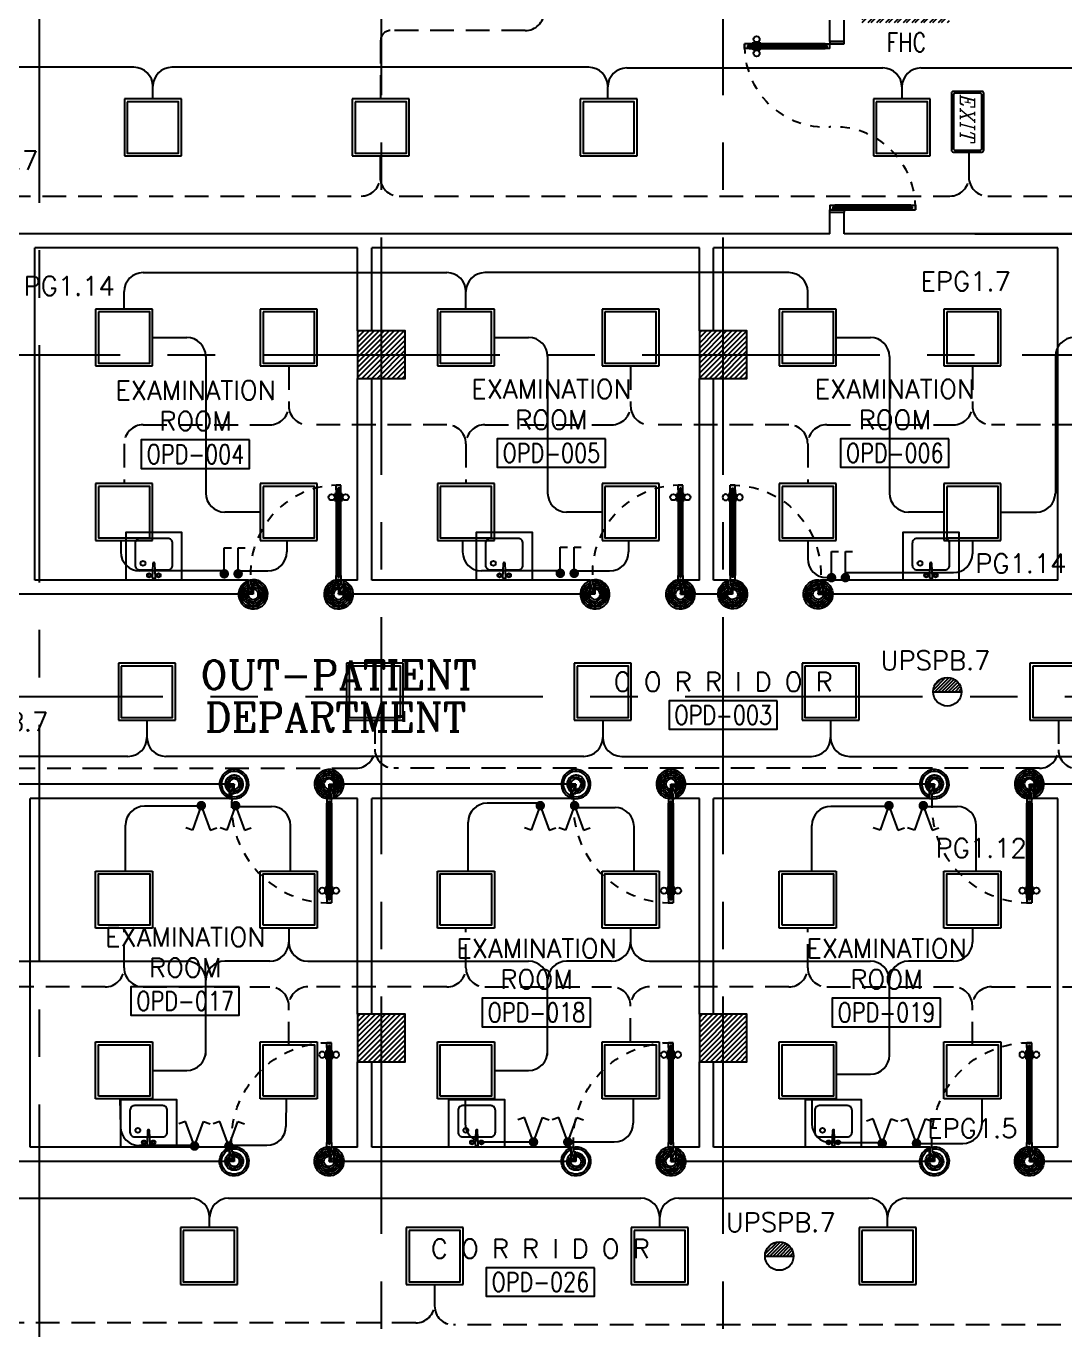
# Model space of a CAD drawing. Extents: x -10 to 91, y -4 to 87.
# Drawn here: x 24.2 to 35.14, y 18.61 to 32.35 of the extents above; entities that cross this region are included whole.
import ezdxf
from ezdxf.enums import TextEntityAlignment as Align

# ---------------------------------------------------------------- set-up
doc = ezdxf.new("R2010")
doc.units = 0
doc.header["$MEASUREMENT"] = 0
doc.linetypes.add('CENTERX2', pattern=[4, 2.5, -0.5, 0.5, -0.5])
doc.linetypes.add('HIDDEN', pattern=[0.375, 0.25, -0.125])
doc.layers.get('0').update_dxf_attribs({"linetype": 'CONTINUOUS'})
for name, color, linetype in [('AXES', 11, 'CENTERX2'), ('COL', 11, 'CONTINUOUS'), ('DIM', 11, 'CONTINUOUS'), ('DOOR', 11, 'CONTINUOUS'), ('E-CLINE', 2, 'CONTINUOUS'), ('E-HLINE', 2, 'HIDDEN'), ('E-LITE', 4, 'CONTINUOUS'), ('E-SWITCH', 4, 'CONTINUOUS'), ('E-TRXT', 4, 'CONTINUOUS'), ('EL-LITE', 4, 'CONTINUOUS'), ('FHC', 11, 'CONTINUOUS'), ('HAT', 11, 'CONTINUOUS'), ('ME-FIX', 11, 'CONTINUOUS'), ('RM-BOX', 11, 'CONTINUOUS'), ('RM-NAME', 11, 'CONTINUOUS'), ('RM-NO', 11, 'CONTINUOUS'), ('WALL', 11, 'CONTINUOUS')]:
    doc.layers.add(name, color=color, linetype=linetype)
doc.styles.add('ITALICC', font='italicc')
doc.styles.add('ROMANC', font='romanc', dxfattribs={"height": 0.1})
doc.styles.add('ROMANS', font='ROMANS.shx', dxfattribs={"width": 0.6})

# ---------------------------------------------------------------- blocks, each defined once
blk = doc.blocks.new('RM1')
at = {"layer": 'RM-BOX'}
blk.add_lwpolyline([(570, -200), (-570, -200), (-570, -500), (570, -500)], close=True, dxfattribs=at)
at = {"layer": 'RM-NAME', "style": 'ROMANS'}
for tag, p in [('ROOMNAME1', (0, 324)), ('ROOMNAME2', (0, 0))]:
    blk.add_attdef(tag, text='', height=200, dxfattribs=at).set_placement(p, align=Align.MIDDLE)
at = {"layer": 'RM-NO', "style": 'ROMANS', "width": 0.8}
blk.add_attdef('ROOMNO', text='', height=200, dxfattribs=at).set_placement((0, -350), align=Align.MIDDLE)
blk = doc.blocks.new('A$C74DC60CF')
at = {"layer": 'DOOR', "color": 0, "linetype": 'ByBlock'}
for p, q in [((81, 1200), (81, 1250)), ((131, 1250), (81, 1250)), ((81, 1250), (131, 1250)), ((131, 1200), (131, 1250)), ((65, 1155), (65, 1090)), ((74, 1155), (65, 1155)), ((74, 1078), (74, 1168)), ((81, 1168), (74, 1168)), ((74, 1155), (74, 1090)), ((81, 1200), (98, 1200)), ((98, 1200), (98, 1220)), ((98, 1220), (114, 1220)), ((114, 1200), (114, 1220)), ((114, 1200), (131, 1200)), ((131, 1168), (138, 1168)), ((138, 1078), (138, 1168)), ((138, 1155), (138, 1090)), ((138, 1155), (147, 1155)), ((147, 1155), (147, 1090)), ((74, 1090), (65, 1090)), ((81, 1078), (74, 1078)), ((131, 1078), (138, 1078)), ((138, 1090), (147, 1090)), ((56, 150), (56, 0)), ((56, 150), (81, 150)), ((98, 200), (81, 200)), ((81, 200), (81, 150)), ((131, 150), (81, 150)), ((81, 150), (81, 100)), ((98, 180), (98, 200)), ((114, 180), (98, 180)), ((131, 200), (114, 200)), ((114, 200), (114, 180)), ((131, 150), (131, 200)), ((1131, 150), (1131, 100)), ((1156, 150), (1131, 150)), ((1156, 150), (1156, 0)), ((1156, 0), (1156, 150)), ((106, 0), (56, 0)), ((81, 100), (106, 100)), ((106, 100), (106, 0)), ((1131, 100), (1106, 100)), ((1106, 100), (1106, 0)), ((1106, 0), (1156, 0))]:
    blk.add_line(p, q, dxfattribs=at)
at = {"layer": 'DOOR', "linetype": 'ByBlock'}
for p, q in [((81, 200), (81, 1200)), ((98, 200), (98, 1200)), ((114, 200), (114, 1200)), ((131, 1200), (131, 200))]:
    blk.add_line(p, q, dxfattribs=at)
at = {"layer": 'DOOR', "color": 9, "linetype": 'ByBlock'}
for p, q in [((106, 0), (56, 114)), ((106, 0), (56, 40)), ((106, 0), (93, 100)), ((1106, 0), (1156, 114)), ((1106, 0), (1119, 100)), ((1106, 0), (1156, 40))]:
    blk.add_line(p, q, dxfattribs=at)
at = {"layer": 'DOOR', "color": 0, "linetype": 'ByBlock'}
for centre in [(32, 1123), (179, 1123)]:
    blk.add_circle(centre, 32.4, dxfattribs=at)
at = {"layer": 'DOOR', "linetype": 'HIDDEN', "ltscale": 0.5}
blk.add_arc((106, 223), 1028, 355.9414, 91.3941, dxfattribs=at)
at = {"layer": 'DOOR', "color": 9, "linetype": 'ByBlock'}
for centre, radius, start, end in [((106, 0), 154, 103.7142, 108.8947), ((1106, 0), 154, 71.1053, 76.2858), ((106, 0), 134, 100.72, 111.8402), ((106, 0), 114, 102.6226, 115.9162), ((106, 0), 94.4, 90, 121.9818), ((106, 0), 74.4, 90, 132.2236), ((106, 0), 54.4, 90, 156.7926), ((106, 0), 34.4, 90, 180), ((106, 0), 14.4, 90, 180), ((1106, 0), 94.4, 58.0182, 90), ((1106, 0), 74.4, 47.7764, 90), ((1106, 0), 54.4, 23.2074, 90), ((1106, 0), 34.4, 0, 90), ((1106, 0), 14.4, 0, 90), ((1106, 0), 134, 68.1598, 79.28)]:
    blk.add_arc(centre, radius, start, end, dxfattribs=at)
blk = doc.blocks.new('*X86')
at = {"color": 0}
for p, q in [((38539, 17909), (38991, 18361)), ((38539, 17962), (38938, 18361)), ((38539, 18015), (38885, 18361)), ((38539, 18068), (38832, 18361)), ((38539, 18122), (38779, 18361)), ((38539, 18175), (38726, 18361)), ((38539, 18228), (38673, 18361)), ((38539, 18281), (38620, 18361)), ((38539, 18334), (38567, 18361)), ((38544, 17861), (39039, 18356)), ((38597, 17861), (39039, 18303)), ((38650, 17861), (39039, 18250)), ((38703, 17861), (39039, 18197)), ((38756, 17861), (39039, 18144)), ((38809, 17861), (39039, 18091)), ((38862, 17861), (39039, 18038)), ((38915, 17861), (39039, 17985)), ((38968, 17861), (39039, 17932)), ((39021, 17861), (39039, 17879))]:
    blk.add_line(p, q, dxfattribs=at)
blk = doc.blocks.new('COL50')
at = {"layer": 'COL'}
blk.add_lwpolyline([(-250, 250), (-250, -250), (250, -250), (250, 250)], close=True, dxfattribs=at)
blk = doc.blocks.new('*X87')
at = {"color": 0}
for p, q in [((38539, 25069), (39031, 25561)), ((38539, 25122), (38978, 25561)), ((38539, 25175), (38925, 25561)), ((38539, 25228), (38872, 25561)), ((38539, 25281), (38819, 25561)), ((38539, 25334), (38766, 25561)), ((38539, 25387), (38713, 25561)), ((38539, 25440), (38660, 25561)), ((38539, 25493), (38607, 25561)), ((38539, 25546), (38554, 25561)), ((38584, 25061), (39039, 25516)), ((38637, 25061), (39039, 25463)), ((38690, 25061), (39039, 25410)), ((38744, 25061), (39039, 25357)), ((38797, 25061), (39039, 25304)), ((38850, 25061), (39039, 25251)), ((38903, 25061), (39039, 25198)), ((38956, 25061), (39039, 25145)), ((39009, 25061), (39039, 25092))]:
    blk.add_line(p, q, dxfattribs=at)
blk = doc.blocks.new('*X85')
at = {"color": 0}
for p, q in [((42139, 17903), (42597, 18361)), ((42139, 17956), (42544, 18361)), ((42139, 18009), (42491, 18361)), ((42139, 18062), (42438, 18361)), ((42139, 18115), (42385, 18361)), ((42139, 18168), (42332, 18361)), ((42139, 18221), (42279, 18361)), ((42139, 18274), (42226, 18361)), ((42139, 18327), (42173, 18361)), ((42150, 17861), (42639, 18350)), ((42203, 17861), (42639, 18297)), ((42256, 17861), (42639, 18244)), ((42309, 17861), (42639, 18191)), ((42362, 17861), (42639, 18138)), ((42415, 17861), (42639, 18085)), ((42468, 17861), (42639, 18032)), ((42521, 17861), (42639, 17979)), ((42574, 17861), (42639, 17926)), ((42627, 17861), (42639, 17873))]:
    blk.add_line(p, q, dxfattribs=at)
blk = doc.blocks.new('*X84')
at = {"color": 0}
for p, q in [((42139, 25063), (42638, 25561)), ((42139, 25116), (42585, 25561)), ((42139, 25169), (42532, 25561)), ((42139, 25222), (42479, 25561)), ((42139, 25275), (42425, 25561)), ((42139, 25328), (42372, 25561)), ((42139, 25381), (42319, 25561)), ((42139, 25434), (42266, 25561)), ((42139, 25487), (42213, 25561)), ((42139, 25540), (42160, 25561)), ((42191, 25061), (42639, 25510)), ((42244, 25061), (42639, 25457)), ((42297, 25061), (42639, 25403)), ((42350, 25061), (42639, 25350)), ((42403, 25061), (42639, 25297)), ((42456, 25061), (42639, 25244)), ((42509, 25061), (42639, 25191)), ((42562, 25061), (42639, 25138)), ((42615, 25061), (42639, 25085))]:
    blk.add_line(p, q, dxfattribs=at)
blk = doc.blocks.new('A$C24ED45A6')
at = {"layer": 'DOOR', "color": 0, "linetype": 'ByBlock'}
for p, q in [((925, 1100), (925, 1150)), ((925, 1150), (975, 1150)), ((975, 1150), (925, 1150)), ((942, 1100), (925, 1100)), ((942, 1100), (942, 1120)), ((958, 1120), (942, 1120)), ((958, 1100), (958, 1120)), ((975, 1100), (958, 1100)), ((975, 1100), (975, 1150)), ((909, 1055), (909, 990)), ((918, 1055), (909, 1055)), ((918, 990), (909, 990)), ((918, 978), (918, 1068)), ((925, 1068), (918, 1068)), ((918, 1055), (918, 990)), ((925, 978), (918, 978)), ((975, 1068), (982, 1068)), ((975, 978), (982, 978)), ((982, 978), (982, 1068)), ((982, 1055), (982, 990)), ((982, 1055), (991, 1055)), ((982, 990), (991, 990)), ((991, 1055), (991, 990)), ((0, 0), (0, 150)), ((0, 150), (25, 150)), ((25, 150), (25, 100)), ((925, 150), (925, 200)), ((925, 200), (942, 200)), ((925, 150), (975, 150)), ((942, 200), (942, 180)), ((942, 180), (958, 180)), ((958, 180), (958, 200)), ((958, 200), (975, 200)), ((975, 200), (975, 150)), ((1000, 150), (975, 150)), ((975, 150), (975, 100)), ((1000, 150), (1000, 0)), ((50, 0), (0, 0)), ((25, 100), (50, 100)), ((50, 100), (50, 0)), ((975, 100), (950, 100)), ((950, 100), (950, 0)), ((950, 0), (1000, 0))]:
    blk.add_line(p, q, dxfattribs=at)
at = {"layer": 'DOOR', "linetype": 'ByBlock'}
for p, q in [((925, 1100), (925, 200)), ((942, 200), (942, 1100)), ((958, 200), (958, 1100)), ((975, 200), (975, 1100))]:
    blk.add_line(p, q, dxfattribs=at)
at = {"layer": 'DOOR', "color": 9, "linetype": 'ByBlock'}
for p, q in [((50, 0), (0, 114)), ((50, 0), (0, 40)), ((50, 0), (37, 100)), ((950, 0), (1000, 114)), ((950, 0), (963, 100)), ((950, 0), (1000, 40))]:
    blk.add_line(p, q, dxfattribs=at)
at = {"layer": 'DOOR', "color": 0, "linetype": 'ByBlock'}
for centre in [(876, 1023), (1024, 1023)]:
    blk.add_circle(centre, 32.4, dxfattribs=at)
at = {"layer": 'DOOR', "linetype": 'HIDDEN', "ltscale": 0.5}
blk.add_arc((950, 222), 928, 88.456, 184.4816, dxfattribs=at)
at = {"layer": 'DOOR', "color": 9, "linetype": 'ByBlock'}
for centre, radius, start, end in [((50, 0), 154, 103.7142, 108.8947), ((950, 0), 154, 71.1053, 76.2858), ((50, 0), 134, 100.72, 111.8402), ((50, 0), 114, 102.6226, 115.9162), ((50, 0), 94.4, 90, 121.9818), ((50, 0), 74.4, 90, 132.2236), ((50, 0), 54.4, 90, 156.7926), ((50, 0), 34.4, 90, 180), ((50, 0), 14.4, 90, 180), ((950, 0), 94.4, 58.0182, 90), ((950, 0), 74.4, 47.7764, 90), ((950, 0), 54.4, 23.2074, 90), ((950, 0), 34.4, 0, 90), ((950, 0), 14.4, 0, 90), ((950, 0), 134, 68.1598, 79.28), ((950, 0), 114, 64.0838, 77.3774)]:
    blk.add_arc(centre, radius, start, end, dxfattribs=at)
at = {"layer": 'WALL'}
blk.add_line((1000, 0), (1000, 150), dxfattribs=at)
blk = doc.blocks.new('fe-door')
at = {"layer": 'DOOR', "color": 0, "linetype": 'ByBlock'}
for p, q in [((-805, 1782), (-805, 1791)), ((-805, 1791), (-740, 1791)), ((-740, 1782), (-740, 1791)), ((150, 1800), (0, 1800)), ((0, 1800), (0, 1775)), ((150, 1775), (150, 1800)), ((-900, 1775), (-900, 1725)), ((-900, 1725), (-900, 1775)), ((-850, 1775), (-900, 1775)), ((-850, 1725), (-900, 1725)), ((-870, 1758), (-870, 1742)), ((-850, 1758), (-870, 1758)), ((-850, 1742), (-870, 1742)), ((-850, 1775), (-850, 1758)), ((-850, 1742), (-850, 1725)), ((-818, 1775), (-818, 1782)), ((-728, 1782), (-818, 1782)), ((-818, 1725), (-818, 1718)), ((-728, 1718), (-818, 1718)), ((-805, 1782), (-740, 1782)), ((-805, 1718), (-805, 1709)), ((-805, 1718), (-740, 1718)), ((-805, 1709), (-740, 1709)), ((-740, 1718), (-740, 1709)), ((-728, 1775), (-728, 1782)), ((-728, 1725), (-728, 1718)), ((-50, 1758), (-50, 1775)), ((-50, 1775), (0, 1775)), ((-30, 1758), (-50, 1758)), ((-50, 1725), (-50, 1742)), ((-50, 1742), (-30, 1742)), ((0, 1725), (-50, 1725)), ((-30, 1742), (-30, 1758)), ((0, 1725), (0, 1775)), ((0, 1775), (150, 1775)), ((0, 75), (0, 25)), ((0, 75), (50, 75)), ((0, 0), (0, 25)), ((0, 25), (50, 25)), ((150, 25), (0, 25)), ((0, 0), (150, 0)), ((30, 58), (30, 42)), ((50, 58), (30, 58)), ((30, 42), (50, 42)), ((50, 75), (50, 58)), ((50, 42), (50, 25)), ((150, 25), (150, 0)), ((850, 58), (850, 75)), ((850, 75), (900, 75)), ((850, 58), (870, 58)), ((850, 25), (850, 42)), ((850, 42), (870, 42)), ((850, 25), (900, 25)), ((870, 42), (870, 58)), ((900, 25), (900, 75)), ((900, 75), (900, 25))]:
    blk.add_line(p, q, dxfattribs=at)
at = {"layer": 'DOOR', "linetype": 'ByBlock'}
for p, q in [((-50, 1775), (-850, 1775)), ((-50, 1758), (-850, 1758)), ((-50, 1742), (-850, 1742)), ((-850, 1725), (-50, 1725)), ((850, 75), (50, 75)), ((50, 58), (850, 58)), ((50, 42), (850, 42)), ((50, 25), (850, 25))]:
    blk.add_line(p, q, dxfattribs=at)
at = {"layer": 'DOOR', "color": 0, "linetype": 'ByBlock'}
for centre in [(-773, 1824), (-773, 1676)]:
    blk.add_circle(centre, 32.4, dxfattribs=at)
at = {"layer": 'DOOR', "linetype": 'HIDDEN', "ltscale": 0.5}
for centre, start, end in [((-49, 1750), 178.3174, 273.2965), ((49, 50), 358.3174, 93.2965)]:
    blk.add_arc(centre, 851, start, end, dxfattribs=at)
at = {"layer": 'WALL'}
for p, q in [((0, 1800), (150, 1800)), ((0, 0), (150, 0))]:
    blk.add_line(p, q, dxfattribs=at)
at = {"layer": 'WALL', "linetype": 'ByBlock'}
blk.add_line((0, 1800), (150, 1800), dxfattribs=at)
blk = doc.blocks.new('A$C180A3EE7')
at = {"layer": 'ME-FIX'}
blk.add_lwpolyline([(0.593, 0), (0.593, 0.5), (0, 0.5), (0, 0)], dxfattribs=at)
blk.add_lwpolyline([(0.309, 0.107), (0.443, 0.107, 0.414214), (0.493, 0.157), (0.493, 0.388, 0.414214), (0.443, 0.438), (0.15, 0.438, 0.414214), (0.1, 0.388), (0.1, 0.157, 0.414214), (0.15, 0.107), (0.284, 0.107)], format="xyb", dxfattribs=at)
blk.add_lwpolyline([(0.28, 0.019), (0.312, 0.019), (0.306, 0.174, 1), (0.286, 0.174)], format="xyb", close=True, dxfattribs=at)
for centre, radius in [((0.182, 0.177), 0.0255), ((0.247, 0.05), 0.0217), ((0.247, 0.05), 0.014), ((0.346, 0.05), 0.0217), ((0.346, 0.05), 0.014)]:
    blk.add_circle(centre, radius, dxfattribs=at)
blk = doc.blocks.new('L42')
at = {"layer": 'E-LITE'}
for p, q in [((0.3, 0.3), (-0.3, 0.3)), ((-0.3, 0.3), (-0.3, -0.3)), ((0.3, -0.3), (0.3, 0.3)), ((-0.3, -0.3), (0.3, -0.3))]:
    blk.add_line(p, q, dxfattribs=at)
at = {"layer": 'E-LITE', "color": 8}
blk.add_lwpolyline([(-0.27, 0.27), (-0.27, -0.27), (0.27, -0.27), (0.27, 0.27)], close=True, dxfattribs=at)
blk = doc.blocks.new('EXIT')
at = {"layer": 'E-LITE', "color": 4}
for p, q in [((-0.32, 0.15), (-0.32, -0.15)), ((0.3, 0.17), (-0.3, 0.17)), ((0.32, -0.15), (0.32, 0.15)), ((-0.3, -0.17), (0.3, -0.17))]:
    blk.add_line(p, q, dxfattribs=at)
at = {"layer": 'E-LITE', "color": 8}
for p, q in [((0.28, 0.15), (-0.28, 0.15)), ((-0.3, 0.13), (-0.3, -0.13)), ((0.3, -0.13), (0.3, 0.13)), ((-0.28, -0.15), (0.28, -0.15))]:
    blk.add_line(p, q, dxfattribs=at)
at = {"layer": 'E-LITE', "color": 4}
for centre, start, end in [((-0.3, 0.15), 90, 180), ((0.3, 0.15), 360, 90), ((-0.3, -0.15), 180, 270), ((0.3, -0.15), 270, 0)]:
    blk.add_arc(centre, 0.02, start, end, dxfattribs=at)
at = {"layer": 'E-LITE', "color": 8}
for centre, start, end in [((-0.28, 0.13), 90, 180), ((0.28, 0.13), 0, 90), ((-0.28, -0.13), 180, 270), ((0.28, -0.13), 270, 0)]:
    blk.add_arc(centre, 0.02, start, end, dxfattribs=at)
at = {"layer": 'E-LITE', "color": 5, "style": 'ITALICC'}
blk.add_text('EXIT', height=0.15, dxfattribs=at).set_placement((-0.284, -0.078))
blk = doc.blocks.new('1G2W')
for p, q in [((0.517, 0.188), (0.466, 0.329)), ((0, 0), (0.517, 0.188)), ((0, 0), (0.517, -0.188)), ((0.517, -0.188), (0.466, -0.329))]:
    blk.add_line(p, q)
at = {"const_width": 0.1}
blk.add_lwpolyline([(-0.05, 0, 1), (0.05, 0, 1)], format="xyb", close=True, dxfattribs=at)
blk = doc.blocks.new('1G1W')
for p, q in [((0, 0), (0.55, 0)), ((0.55, 0), (0.55, -0.15))]:
    blk.add_line(p, q)
at = {"const_width": 0.1}
blk.add_lwpolyline([(-0.05, 0, 1), (0.05, 0, 1)], format="xyb", close=True, dxfattribs=at)
blk = doc.blocks.new('EL')
at = {"layer": 'EL-LITE'}
h = blk.add_hatch(dxfattribs=at)
h.set_pattern_fill('ANSI31', color=4, scale=0.2, style=0)
h.set_pattern_definition([(45, (587.071197, 567.777136), (-0.0176776695, 0.0176776695), [])])
h.paths.add_polyline_path([(0.15, 0, 1), (-0.15, 0)])
at = {"layer": 'EL-LITE', "color": 4}
blk.add_line((-0.15, 0), (0.15, 0), dxfattribs=at)
blk.add_circle((0, 0), 0.15, dxfattribs=at)

msp = doc.modelspace()

# ---------------------------------------------------------------- hatches: boundary and pattern name
at = {"layer": 'FHC', "linetype": 'ByBlock', "ltscale": 0.3}
h = msp.add_hatch(dxfattribs=at)
h.set_pattern_fill('ANSI32', color=11, scale=175, style=0)
h.set_pattern_definition([(44.999998, (-199.187276, 1.33441), (-0.046403885, 0.046403882), []), (44.999998, (-199.15634, 1.33441), (-0.046403885, 0.046403882), [])])
h.paths.add_polyline_path([(33.9289, 32.3854), (33.9289, 32.5754), (33.0089, 32.5754), (33.0089, 32.3854)])
h.paths.add_polyline_path([(32.7963, 31.9643), (32.7963, 32.3851), (33.0588, 32.3851), (33.0588, 31.9643)], flags=9)

# ---------------------------------------------------------------- linework, layer by layer
at = {"layer": 'AXES'}
for p, q in [((27.9439, 7.6211), (27.9439, 86.0986)), ((31.5439, 7.6211), (31.5439, 86.0986)), ((24.3439, 14.4854), (24.3439, 73.3054)), ((2.6925, 28.8854), (71.7839, 28.8854)), ((11.1439, 25.2854), (71.7839, 25.2854))]:
    msp.add_line(p, q, dxfattribs=at)
at = {"layer": 'E-CLINE', "color": 4}
for p, q in [((25.3378, 31.9133), (22.8032, 31.9133)), ((30.1286, 31.9133), (25.7378, 31.9133)), ((30.5286, 31.9065), (33.2258, 31.9065)), ((33.6258, 31.9065), (37.9958, 31.9065)), ((25.5378, 31.5796), (25.5378, 31.7133)), ((30.3286, 31.5796), (30.3286, 31.7065)), ((33.4258, 31.7065), (33.4258, 31.5796)), ((25.4346, 29.7497), (28.6346, 29.7497)), ((32.2346, 29.7497), (29.0346, 29.7497)), ((25.2346, 29.3666), (25.2346, 29.5497)), ((28.8346, 29.3666), (28.8346, 29.5497)), ((32.4346, 29.3666), (32.4346, 29.5497)), ((25.5346, 29.0666), (25.8951, 29.0666)), ((29.1346, 29.0666), (29.4951, 29.0666)), ((32.7346, 29.0666), (33.0951, 29.0666)), ((26.0951, 28.8666), (26.0951, 27.4266)), ((29.6951, 28.8666), (29.6951, 27.4266)), ((33.2951, 28.8666), (33.2951, 27.4266)), ((35.0427, 28.8666), (35.0427, 27.4266)), ((26.6689, 27.2266), (26.2951, 27.2266)), ((30.2689, 27.2266), (29.8951, 27.2266)), ((33.8689, 27.2266), (33.4951, 27.2266)), ((34.4689, 27.2266), (34.8427, 27.2266)), ((32.4346, 26.9266), (32.4346, 26.7363)), ((34.1689, 26.9266), (34.1689, 26.7887)), ((32.6603, 26.5363), (32.6346, 26.5363)), ((32.8314, 26.5887), (33.9689, 26.5887)), ((25.4754, 25.0336), (25.4754, 24.853)), ((30.2754, 25.0336), (30.2754, 24.853)), ((32.6754, 25.0336), (32.6754, 24.853)), ((25.2754, 24.653), (22.8031, 24.653)), ((30.0754, 24.653), (25.6754, 24.653)), ((30.4754, 24.653), (32.4754, 24.653)), ((32.8754, 24.653), (37.257, 24.653)), ((26.9689, 22.8442), (26.9689, 22.695)), ((30.5689, 22.8442), (30.5689, 22.695)), ((34.1689, 22.8442), (34.1689, 22.695)), ((23.5832, 22.495), (25.8951, 22.495)), ((26.7689, 22.495), (26.2951, 22.495)), ((27.1689, 22.495), (29.4951, 22.495)), ((30.3689, 22.495), (29.8951, 22.495)), ((30.7689, 22.495), (33.0951, 22.495)), ((33.9689, 22.495), (33.4951, 22.495)), ((26.0951, 21.5042), (26.0951, 22.295)), ((29.6951, 21.5042), (29.6951, 22.295)), ((33.2951, 21.5042), (33.2951, 22.295)), ((25.5346, 21.3442), (25.8951, 21.3442)), ((29.1346, 21.3442), (29.4951, 21.3442)), ((32.7346, 21.3042), (33.0951, 21.3042)), ((23.9654, 19.9974), (25.9354, 19.9974)), ((26.3354, 19.9974), (30.6754, 19.9974)), ((31.0754, 19.9974), (33.0754, 19.9974)), ((33.4754, 19.9974), (37.8754, 19.9974)), ((26.1354, 19.6876), (26.1354, 19.7974)), ((30.8754, 19.6876), (30.8754, 19.7974)), ((33.2754, 19.6876), (33.2754, 19.7974))]:
    msp.add_line(p, q, dxfattribs=at)
for centre, start, end in [((25.3378, 31.7133), 0, 90), ((25.7378, 31.7133), 90, 180), ((30.1286, 31.7133), 0, 90), ((30.5286, 31.7065), 90, 180), ((33.2258, 31.7065), 0, 90), ((33.6258, 31.7065), 90, 180), ((25.4346, 29.5497), 90, 180), ((28.6346, 29.5497), 0, 90), ((29.0346, 29.5497), 90, 180), ((32.2346, 29.5497), 0, 90), ((25.8951, 28.8666), 0, 90), ((29.4951, 28.8666), 0, 90), ((33.0951, 28.8666), 0, 90), ((35.2427, 28.8666), 90, 180), ((26.2951, 27.4266), 180, 270), ((29.8951, 27.4266), 180, 270), ((33.4951, 27.4266), 180, 270), ((34.8427, 27.4266), 270, 0), ((32.6346, 26.7363), 180, 270), ((33.9689, 26.7887), 270, 0), ((25.2754, 24.853), 270, 0), ((25.6754, 24.853), 180, 270), ((30.0754, 24.853), 270, 0), ((30.4754, 24.853), 180, 270), ((32.4754, 24.853), 270, 0), ((32.8754, 24.853), 180, 270), ((26.7689, 22.695), 270, 0), ((27.1689, 22.695), 180, 270), ((30.3689, 22.695), 270, 0), ((30.7689, 22.695), 180, 270), ((33.9689, 22.695), 270, 0), ((25.8951, 22.295), 0, 90), ((26.2951, 22.295), 90, 180), ((29.4951, 22.295), 0, 90), ((29.8951, 22.295), 90, 180), ((33.0951, 22.295), 0, 90), ((33.4951, 22.295), 90, 180), ((25.8951, 21.5442), 270, 0), ((29.4951, 21.5442), 270, 0), ((33.0951, 21.5042), 270, 0), ((25.9354, 19.7974), 0, 90), ((26.3354, 19.7974), 90, 180), ((30.6754, 19.7974), 0, 90), ((31.0754, 19.7974), 90, 180), ((33.0754, 19.7974), 0, 90), ((33.4754, 19.7974), 180, 180), ((33.4754, 19.7974), 90, 180)]:
    msp.add_arc(centre, 0.2, start, end, dxfattribs=at)
at = {"layer": 'E-HLINE', "color": 4}
for p, q in [((29.4588, 32.3002), (28.0378, 32.3002)), ((27.9378, 31.5796), (27.9378, 32.2002)), ((27.9303, 30.9796), (27.9303, 30.7566)), ((34.1319, 31.0096), (34.1319, 30.7566)), ((21.0002, 30.5566), (27.7303, 30.5566)), ((28.1303, 30.5566), (33.9319, 30.5566)), ((34.3319, 30.5566), (35.6258, 30.5566)), ((26.9689, 28.7666), (26.9689, 28.3466)), ((30.5689, 28.7666), (30.5689, 28.3466)), ((34.1689, 28.7666), (34.1689, 28.3466)), ((25.4346, 28.1466), (26.7689, 28.1466)), ((28.6346, 28.1466), (27.1689, 28.1466)), ((29.0346, 28.1466), (30.3689, 28.1466)), ((32.2346, 28.1466), (30.7689, 28.1466)), ((32.6346, 28.1466), (33.9689, 28.1466)), ((36.0096, 28.1466), (34.3689, 28.1466)), ((25.2346, 27.9466), (25.2346, 27.5266)), ((28.8346, 27.9466), (28.8346, 27.5266)), ((32.4346, 27.9466), (32.4346, 27.5266)), ((27.8754, 25.0336), (27.8754, 24.728)), ((35.0754, 25.0336), (35.0754, 24.722)), ((22.9229, 24.528), (27.6754, 24.528)), ((34.8754, 24.528), (28.0754, 24.528)), ((25.2346, 22.4242), (25.2346, 22.8442)), ((28.8346, 22.4242), (28.8346, 22.8442)), ((32.4346, 22.4242), (32.4346, 22.8442)), ((25.0346, 22.2242), (23.5832, 22.2242)), ((25.4346, 22.2242), (26.7689, 22.2242)), ((28.6346, 22.2242), (27.1689, 22.2242)), ((29.0346, 22.2242), (30.3689, 22.2242)), ((32.2346, 22.2242), (30.7689, 22.2242)), ((32.6346, 22.2242), (33.9689, 22.2242)), ((34.3689, 22.2242), (35.9189, 22.2242)), ((26.9689, 21.6042), (26.9689, 22.0242)), ((30.5689, 21.6442), (30.5689, 22.0242)), ((34.1689, 21.6042), (34.1689, 22.0242)), ((28.5054, 19.0876), (28.5054, 18.862)), ((28.3054, 18.6836), (21.5954, 18.6836)), ((35.4754, 18.662), (28.7054, 18.662))]:
    msp.add_line(p, q, dxfattribs=at)
for centre, radius, start, end in [((29.4588, 32.5002), 0.2, 270, 0), ((28.0378, 32.2002), 0.1, 90, 180), ((27.7303, 30.7566), 0.2, 270, 0), ((28.1303, 30.7566), 0.2, 180, 270), ((33.9319, 30.7566), 0.2, 270, 0), ((34.3319, 30.7566), 0.2, 180, 270), ((26.7689, 28.3466), 0.2, 270, 0), ((27.1689, 28.3466), 0.2, 180, 270), ((30.3689, 28.3466), 0.2, 270, 0), ((30.7689, 28.3466), 0.2, 180, 270), ((33.9689, 28.3466), 0.2, 270, 0), ((34.3689, 28.3466), 0.2, 180, 270), ((25.4346, 27.9466), 0.2, 90, 180), ((28.6346, 27.9466), 0.2, 0, 90), ((29.0346, 27.9466), 0.2, 90, 180), ((32.2346, 27.9466), 0.2, 0, 90), ((32.6346, 27.9466), 0.2, 90, 180), ((27.6754, 24.728), 0.2, 270, 0), ((28.0754, 24.728), 0.2, 180, 270), ((34.8754, 24.728), 0.2, 270, 0), ((35.2754, 24.722), 0.2, 180, 270), ((25.0346, 22.4242), 0.2, 270, 0), ((25.4346, 22.4242), 0.2, 180, 270), ((28.6346, 22.4242), 0.2, 270, 0), ((29.0346, 22.4242), 0.2, 180, 270), ((32.2346, 22.4242), 0.2, 270, 0), ((32.6346, 22.4242), 0.2, 180, 270), ((26.7689, 22.0242), 0.2, 0, 90), ((27.1689, 22.0242), 0.2, 90, 180), ((30.3689, 22.0242), 0.2, 0, 90), ((30.7689, 22.0242), 0.2, 90, 180), ((33.9689, 22.0242), 0.2, 0, 90), ((34.3689, 22.0242), 0.2, 90, 180), ((28.3054, 18.8836), 0.2, 270, 0), ((28.7054, 18.862), 0.2, 180, 270)]:
    msp.add_arc(centre, radius, start, end, dxfattribs=at)
at = {"layer": 'E-SWITCH', "color": 4}
for p, q in [((25.2, 26.9266), (25.2, 26.8068)), ((26.9483, 26.9266), (26.9483, 26.8068)), ((28.8, 26.9266), (28.8, 26.8068)), ((30.5483, 26.9266), (30.5483, 26.8068)), ((26.2892, 26.6068), (25.4, 26.6068)), ((26.4354, 26.6068), (26.7483, 26.6068)), ((29.8288, 26.6068), (29, 26.6068)), ((29.9749, 26.6068), (30.3483, 26.6068)), ((26.0497, 24.128), (25.4489, 24.128)), ((26.3854, 24.1261), (26.7868, 24.1261)), ((29.6161, 24.159), (29.0577, 24.159)), ((29.9636, 24.1143), (30.4051, 24.1143)), ((33.2929, 24.126), (32.6785, 24.126)), ((33.6552, 24.1243), (34.0098, 24.1243)), ((25.2489, 23.4442), (25.2489, 23.928)), ((26.9868, 23.4442), (26.9868, 23.9261)), ((28.8577, 23.4442), (28.8577, 23.959)), ((30.6051, 23.4442), (30.6051, 23.9143)), ((32.4785, 23.4442), (32.4785, 23.926)), ((34.2098, 23.4442), (34.2098, 23.9243)), ((25.1895, 21.0442), (25.1967, 20.748)), ((26.9418, 21.0442), (26.9393, 20.753)), ((28.8257, 21.0442), (28.8257, 20.7895)), ((30.5975, 21.0442), (30.5975, 20.7897)), ((32.4785, 21.0442), (32.4785, 20.7822)), ((34.2671, 21.0442), (34.2671, 20.7747)), ((26.001, 20.5528), (25.3966, 20.5528)), ((26.3367, 20.5547), (26.7393, 20.5547)), ((29.5463, 20.5895), (29.0257, 20.5895)), ((29.9077, 20.5897), (30.3975, 20.5897)), ((33.2161, 20.5822), (32.6785, 20.5822)), ((33.5805, 20.5747), (34.0671, 20.5747))]:
    msp.add_line(p, q, dxfattribs=at)
for centre, start, end in [((25.4, 26.8068), 180, 270), ((26.7483, 26.8068), 270, 0), ((29, 26.8068), 180, 270), ((30.3483, 26.8068), 270, 0), ((25.4489, 23.928), 90, 180), ((26.7868, 23.9261), 0, 90), ((29.0577, 23.959), 90, 180), ((30.4051, 23.9143), 0, 90), ((32.6785, 23.926), 90, 180), ((34.0098, 23.9243), 0, 90), ((25.3966, 20.7528), 181.38377, 270), ((26.7393, 20.7547), 270, 359.51863), ((29.0257, 20.7895), 180, 270), ((30.3975, 20.7897), 270, 0), ((32.6785, 20.7822), 180, 270), ((34.0671, 20.7747), 270, 0)]:
    msp.add_arc(centre, 0.2, start, end, dxfattribs=at)
at = {"layer": 'ME-FIX'}
msp.add_lwpolyline([(25.8441, 26.5104), (25.8441, 27.0104), (25.2515, 27.0104), (25.2515, 26.5104)], dxfattribs=at)
msp.add_lwpolyline([(25.5604, 26.6177), (25.6943, 26.6177, 0.4142136), (25.7441, 26.6676), (25.7441, 26.8987, 0.4142136), (25.6943, 26.9486), (25.4013, 26.9486, 0.4142136), (25.3515, 26.8987), (25.3515, 26.6676, 0.4142136), (25.4013, 26.6177), (25.5352, 26.6177)], format="xyb", dxfattribs=at)
msp.add_lwpolyline([(25.5318, 26.5295), (25.5638, 26.5295), (25.5578, 26.6848, 1), (25.5378, 26.6848)], format="xyb", close=True, dxfattribs=at)
for centre, radius in [((25.4333, 26.6872), 0.0255), ((25.498, 26.5606), 0.0217), ((25.498, 26.5606), 0.014), ((25.5976, 26.5606), 0.0217), ((25.5976, 26.5606), 0.014)]:
    msp.add_circle(centre, radius, dxfattribs=at)
at = {"layer": 'WALL'}
for p, q in [((32.6689, 32.1854), (32.6689, 32.4104)), ((32.8189, 32.1854), (32.8189, 32.4104)), ((32.6689, 30.1604), (32.6689, 30.3854)), ((32.8189, 30.1604), (32.8189, 30.3854)), ((32.4939, 30.1604), (23.9839, 30.1604)), ((32.6689, 30.1604), (32.4689, 30.1604)), ((38.9939, 30.1604), (32.8189, 30.1604)), ((34.1939, 30.1604), (38.9939, 30.1604)), ((27.6939, 30.0104), (24.2939, 30.0104)), ((24.2939, 26.5104), (24.2939, 30.0104)), ((27.6939, 29.1354), (27.6939, 30.0104)), ((31.2939, 30.0104), (27.8439, 30.0104)), ((27.8439, 29.1354), (27.8439, 30.0104)), ((31.2939, 29.1354), (31.2939, 30.0104)), ((35.0689, 30.0104), (31.4439, 30.0104)), ((31.4439, 29.1354), (31.4439, 30.0104)), ((35.0689, 26.5104), (35.0689, 30.0104)), ((27.6939, 26.5104), (27.6939, 28.6354)), ((27.8439, 26.5104), (27.8439, 28.6354)), ((31.2939, 26.5104), (31.2939, 28.6354)), ((31.4439, 26.5104), (31.4439, 28.6354)), ((26.5439, 26.5104), (24.2939, 26.5104)), ((26.5439, 26.5104), (26.5439, 26.3604)), ((27.5439, 26.5104), (27.5439, 26.3604)), ((27.6939, 26.5104), (27.5439, 26.5104)), ((27.6939, 26.5104), (27.5439, 26.5104)), ((30.1439, 26.5104), (27.8439, 26.5104)), ((30.1439, 26.5104), (30.1439, 26.3604)), ((31.2939, 26.5104), (31.1439, 26.5104)), ((31.2939, 26.5104), (31.1439, 26.5104)), ((31.1439, 26.5104), (31.1439, 26.3604)), ((31.5939, 26.5104), (31.4439, 26.5104)), ((31.5939, 26.5104), (31.4439, 26.5104)), ((31.5939, 26.5104), (31.5939, 26.3604)), ((35.0689, 26.5104), (32.5939, 26.5104)), ((32.5939, 26.5104), (32.5939, 26.3604)), ((26.5439, 26.3604), (23.9839, 26.3604)), ((30.1439, 26.3604), (27.5439, 26.3604)), ((31.5939, 26.3604), (31.1439, 26.3604)), ((35.3689, 26.3604), (32.5939, 26.3604)), ((26.3439, 24.3604), (24.0939, 24.3603)), ((26.3439, 24.2104), (26.3439, 24.3604)), ((29.9439, 24.3604), (27.4439, 24.3604)), ((27.4439, 24.2104), (27.4439, 24.3604)), ((29.9439, 24.2104), (29.9439, 24.3604)), ((33.7189, 24.3604), (31.0439, 24.3604)), ((31.0439, 24.2104), (31.0439, 24.3604)), ((33.7189, 24.2104), (33.7189, 24.3604)), ((35.4689, 24.3604), (34.8189, 24.3604)), ((34.8189, 24.2104), (34.8189, 24.3604)), ((24.2439, 20.5354), (24.2439, 24.2104)), ((26.3439, 24.2104), (24.2439, 24.2104)), ((27.6939, 24.2104), (27.4439, 24.2104)), ((27.6939, 21.9354), (27.6939, 24.2104)), ((27.6939, 24.0604), (27.6939, 24.2104)), ((27.8439, 21.9354), (27.8439, 24.2104)), ((29.9439, 24.2104), (27.8439, 24.2104)), ((27.8439, 24.0604), (27.8439, 24.2104)), ((31.2939, 24.2104), (31.0439, 24.2104)), ((31.2939, 21.9354), (31.2939, 24.2104)), ((31.4439, 21.9354), (31.4439, 24.2104)), ((33.7189, 24.2104), (31.4439, 24.2104)), ((35.0689, 24.2104), (34.8189, 24.2104)), ((35.0689, 20.5354), (35.0689, 24.2104)), ((27.6939, 20.5354), (27.6939, 21.4354)), ((27.8439, 20.5354), (27.8439, 21.4354)), ((31.2939, 20.5354), (31.2939, 21.4354)), ((31.4439, 20.5354), (31.4439, 21.4354)), ((26.3439, 20.5354), (24.2439, 20.5354)), ((26.3439, 20.5354), (26.3439, 20.3854)), ((27.6939, 20.5354), (27.4439, 20.5354)), ((27.4439, 20.5354), (27.4439, 20.3854)), ((29.9439, 20.5354), (27.8439, 20.5354)), ((29.9439, 20.5354), (29.9439, 20.3854)), ((31.2939, 20.5354), (31.0439, 20.5354)), ((31.0439, 20.5354), (31.0439, 20.3854)), ((31.2939, 20.5354), (31.1439, 20.5354)), ((33.7189, 20.5354), (31.4439, 20.5354)), ((31.5939, 20.5354), (31.4439, 20.5354)), ((33.7189, 20.5354), (33.7189, 20.3854)), ((35.0689, 20.5354), (34.8189, 20.5354)), ((34.8189, 20.5354), (34.8189, 20.3854)), ((26.3439, 20.3854), (23.8439, 20.3854)), ((29.9439, 20.3854), (27.4439, 20.3854)), ((33.7189, 20.3854), (31.0439, 20.3854)), ((35.4689, 20.3854), (34.8189, 20.3854))]:
    msp.add_line(p, q, dxfattribs=at)

# ---------------------------------------------------------------- block references
at = {"layer": 'COL', "xscale": 0.001000000047497451, "yscale": 0.0009999999892897904, "zscale": 0.001}
for p in [(27.9439, 28.8854), (31.5439, 28.8854), (27.9439, 21.6854), (31.5439, 21.6854)]:
    msp.add_blockref('COL50', p, dxfattribs=at)
at = {"layer": 'DIM', "xscale": 0.001000000047497451, "yscale": 0.0009999999892897904, "zscale": 0.001}
msp.add_blockref('fe-door', (32.6689, 30.3854), dxfattribs=at)
at = {"layer": 'DOOR', "color": 0, "yscale": 0.0009999999892897904, "zscale": 0.001}
for name, p, xscale in [('A$C24ED45A6', (26.5439, 26.3604), 0.001000000047497451), ('A$C24ED45A6', (30.1439, 26.3604), 0.001000000047497451), ('A$C24ED45A6', (32.5939, 26.3604), -0.001000000047497451), ('A$C74DC60CF', (27.4998, 20.3854), -0.001000000047497451), ('A$C74DC60CF', (31.0998, 20.3854), -0.001000000047497451), ('A$C74DC60CF', (34.8748, 20.3854), -0.001000000047497451)]:
    msp.add_blockref(name, p, dxfattribs=dict(at, xscale=xscale))
at = {"layer": 'DOOR', "color": 0, "xscale": 0.001000000047497451, "yscale": 0.0009999999892897904, "zscale": 0.001, "rotation": 180}
for p in [(27.4998, 24.3604), (31.0998, 24.3604), (34.8748, 24.3604)]:
    msp.add_blockref('A$C74DC60CF', p, dxfattribs=at)
at = {"layer": 'E-LITE', "color": 4, "rotation": 270}
msp.add_blockref('EXIT', (34.1185, 31.3403), dxfattribs=at)
at = {"layer": 'E-LITE', "color": 4}
for p in [(25.5378, 31.2796), (27.9378, 31.2796), (30.3378, 31.2796), (33.4258, 31.2796), (25.2346, 29.0666), (26.9689, 29.0666), (28.8346, 29.0666), (30.5689, 29.0666), (32.4346, 29.0666), (34.1689, 29.0666), (25.2346, 27.2266), (26.9689, 27.2266), (28.8346, 27.2266), (30.5689, 27.2266), (32.4346, 27.2266), (34.1689, 27.2266), (25.4754, 25.3336), (27.8754, 25.3336), (30.2754, 25.3336), (32.6754, 25.3336), (35.0754, 25.3336), (26.1274, 19.3876), (28.5054, 19.3876), (30.8754, 19.3876), (33.2754, 19.3876)]:
    msp.add_blockref('L42', p, dxfattribs=at)
at = {"layer": 'E-LITE'}
for p in [(33.905, 25.3336), (32.135, 19.3876)]:
    msp.add_blockref('EL', p, dxfattribs=at)
at = {"layer": 'E-LITE', "color": 4, "xscale": -1, "rotation": 180}
for p in [(25.2346, 23.1442), (26.9689, 23.1442), (28.8346, 23.1442), (30.5689, 23.1442), (32.4346, 23.1442), (34.1689, 23.1442), (25.2346, 21.3442), (26.9689, 21.3442), (28.8346, 21.3442), (30.5689, 21.3442), (32.4346, 21.3442), (34.1689, 21.3442)]:
    msp.add_blockref('L42', p, dxfattribs=at)
at = {"layer": 'E-SWITCH', "color": 4, "yscale": 0.5, "zscale": 0.5}
for name, p, xscale, rotation in [('1G1W', (26.2892, 26.5767), 0.5, 90), ('1G1W', (26.4354, 26.5767), 0.5, 90), ('1G1W', (29.8288, 26.5818), 0.5, 90), ('1G1W', (29.9749, 26.5818), 0.5, 90), ('1G1W', (32.6853, 26.5363), 0.5, 90), ('1G1W', (32.8314, 26.5363), 0.5, 90), ('1G2W', (26.0475, 24.134), 0.5, 270), ('1G2W', (26.4091, 24.134), 0.5, 270), ('1G2W', (29.6174, 24.134), 0.5, 270), ('1G2W', (29.979, 24.134), 0.5, 270), ('1G2W', (33.29, 24.134), 0.5, 270), ('1G2W', (33.6516, 24.134), 0.5, 270), ('1G2W', (25.9763, 20.5468), -0.5, 270), ('1G2W', (26.338, 20.5468), -0.5, 270), ('1G2W', (29.5462, 20.5892), -0.5, 270), ('1G2W', (29.9079, 20.5892), -0.5, 270), ('1G2W', (33.2188, 20.5747), -0.5, 270), ('1G2W', (33.5805, 20.5747), -0.5, 270)]:
    msp.add_blockref(name, p, dxfattribs=dict(at, xscale=xscale, rotation=rotation))
at = {"layer": 'HAT', "xscale": 0.001000000047497451, "yscale": 0.0009999999892897904, "zscale": 0.001}
for name in ['*X87', '*X84', '*X86', '*X85']:
    msp.add_blockref(name, (-10.8453, 3.5744), dxfattribs=at)
for p, values in [((25.9859, 28.1867), {'ROOMNO': 'OPD-004', 'ROOMNAME2': 'ROOM', 'ROOMNAME1': 'EXAMINATION'}), ((29.7336, 28.1991), {'ROOMNO': 'OPD-005', 'ROOMNAME2': 'ROOM', 'ROOMNAME1': 'EXAMINATION'}), ((33.3509, 28.1992), {'ROOMNO': 'OPD-006', 'ROOMNAME2': 'ROOM', 'ROOMNAME1': 'EXAMINATION'}), ((25.8771, 22.4261), {'ROOMNO': 'OPD-017', 'ROOMNAME2': 'ROOM', 'ROOMNAME1': 'EXAMINATION'}), ((29.5774, 22.3049), {'ROOMNO': 'OPD-018', 'ROOMNAME2': 'ROOM', 'ROOMNAME1': 'EXAMINATION'}), ((33.2635, 22.3049), {'ROOMNO': 'OPD-019', 'ROOMNAME2': 'ROOM', 'ROOMNAME1': 'EXAMINATION'})]:
    msp.add_blockref('RM1', p, dxfattribs=at).add_auto_attribs(values)
at = {"layer": 'ME-FIX'}
for p in [(28.9415, 26.5104), (33.4357, 26.5104), (25.1966, 20.5354), (28.6523, 20.5354), (32.4085, 20.5354)]:
    msp.add_blockref('A$C180A3EE7', p, dxfattribs=at)
at = {"layer": 'WALL', "xscale": 0.001000000047497451, "yscale": 0.0009999999892897904, "zscale": 0.001}
for p, values in [((31.5439, 25.4388), {'ROOMNO': 'OPD-003', 'ROOMNAME2': 'C O R R I D O R'}), ((29.6178, 19.4652), {'ROOMNO': 'OPD-026', 'ROOMNAME2': 'C O R R I D O R'})]:
    msp.add_blockref('RM1', p, dxfattribs=at).add_auto_attribs(values)

# ---------------------------------------------------------------- texts
at = {"layer": 'E-TRXT', "color": 4, "style": 'ROMANS'}
for s, p in [('UPSPB.7', (23.173, 30.8338)), ('PG1.14', (24.1764, 29.5102)), ('EPG1.7', (33.6222, 29.5584)), ('PG1.14', (34.1997, 26.5855)), ('UPSPB.7', (33.2014, 25.5635)), ('UPSPB.7', (23.2795, 24.9176)), ('PG1.12', (33.7817, 23.5866)), ('EPG1.5', (33.6919, 20.633)), ('UPSPB.7', (31.5714, 19.6444))]:
    msp.add_text(s, height=0.2, dxfattribs=at).set_placement(p)
at = {"layer": 'FHC', "style": 'ROMANS', "width": 0.8}
msp.add_text('FHC', height=0.2, dxfattribs=at).set_placement((33.2644, 32.0762))
at = {"layer": 'RM-NAME', "style": 'ROMANC'}
for s, p in [('OUT-PATIENT', (27.4935, 25.5126)), ('DEPARTMENT', (27.4614, 25.0662))]:
    msp.add_text(s, height=0.3, dxfattribs=at).set_placement(p, align=Align.MIDDLE)

doc.saveas('drawing.dxf')
